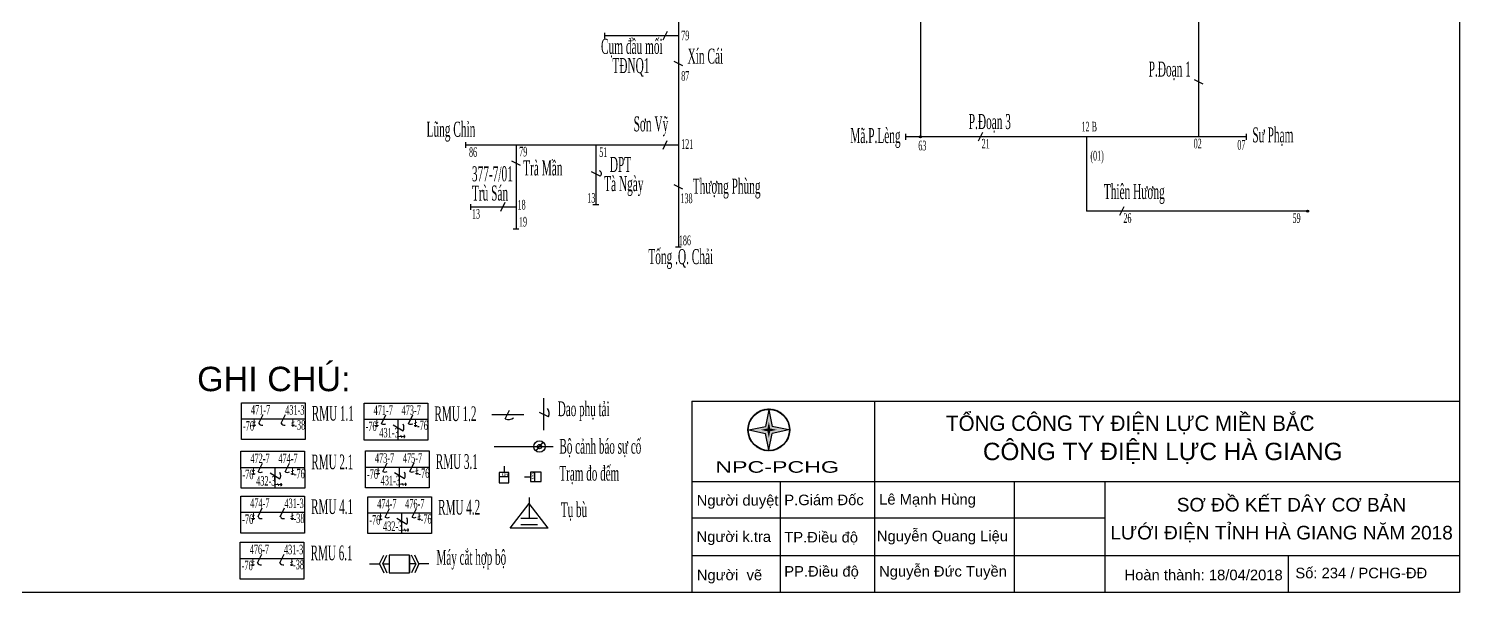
# Model space of a CAD drawing. Header units: inches. Extents: x 5954 to 16840, y 1852 to 5708.
# Drawn here: x 16088 to 16840, y 1852 to 2148 of the extents above; entities that cross this region are included whole.
import ezdxf
from ezdxf.enums import TextEntityAlignment as Align

# ---------------------------------------------------------------- set-up
doc = ezdxf.new("R2010")
doc.units = ezdxf.units.IN
doc.header["$LTSCALE"] = 0.007
doc.header["$MEASUREMENT"] = 0
doc.layers.get('0').update_dxf_attribs({"color": 8, "lineweight": 25})
for name, color, linetype, lineweight in [('0.4+6kV', 6, 'Continuous', 25), ('DZ 22+10', 170, 'Continuous', 25), ('DZ 35', 30, 'Continuous', 25), ('Tiep dat', 7, 'Continuous', 15)]:
    doc.layers.add(name, color=color, linetype=linetype, lineweight=lineweight)
doc.layers.add('Chu', color=7, linetype='Continuous')
doc.layers.add('so', color=7, linetype='Continuous')
doc.styles.add('chu', font='times.ttf', dxfattribs={"width": 0.5, "height": 0.2})
doc.styles.add('D_KHTEN1', font='VHARIAL.TTF')
doc.styles.add('D_KHTEN2', font='VNARIAL.TTF')
doc.styles.add('STYLE12', font='VHMEMO.TTF', dxfattribs={"height": 0.07})
doc.styles.add('STYLE5', font='VHCLARE.TTF', dxfattribs={"height": 10})

msp = doc.modelspace()

# ---------------------------------------------------------------- hatches: boundary and pattern name
at = {"ltscale": 0.3}
h = msp.add_hatch(color=2, dxfattribs=at)
edge = h.paths.add_edge_path(flags=16)
edge.add_arc((16476.9, 1937.21), 11.44, 0, 360)
edge = h.paths.add_edge_path()
edge.add_arc((16476.9, 1937.21), 11.49, 0, 360)
h = msp.add_hatch(color=1, dxfattribs=at)
edge = h.paths.add_edge_path()
edge.add_arc((16476.9, 1937.21), 10.97, 0, 360)
edge = h.paths.add_edge_path(flags=16)
edge.add_arc((16476.9, 1937.21), 10.79, 0, 360)
h = msp.add_hatch(color=2, dxfattribs=at)
edge = h.paths.add_edge_path()
edge.add_arc((16476.9, 1937.21), 10.79, 0, 360)
edge = h.paths.add_edge_path(flags=16)
edge.add_arc((16476.9, 1937.21), 10.7, 0, 360)
h = msp.add_hatch(color=1, dxfattribs=at)
h.paths.add_polyline_path([(16476.9, 1944.46), (16475.65, 1938.46), (16469.65, 1937.21), (16475.65, 1935.96), (16476.9, 1929.96), (16478.15, 1935.96), (16484.15, 1937.21), (16478.15, 1938.46)])
h.paths.add_polyline_path([(16477.62, 1937.94), (16481.09, 1937.21), (16477.62, 1936.49), (16476.9, 1933.03), (16476.18, 1936.49), (16472.71, 1937.21), (16476.18, 1937.94), (16476.9, 1941.4)], flags=16)
msp.add_hatch(color=2, dxfattribs=at).paths.add_polyline_path([(16477.62, 1937.94), (16476.9, 1941.4), (16476.18, 1937.94), (16472.71, 1937.21), (16476.18, 1936.49), (16476.9, 1933.03), (16477.62, 1936.49), (16481.09, 1937.21)])
at = {"layer": 'DZ 22+10', "ltscale": 0.3}
h = msp.add_hatch(color=170, dxfattribs=at)
edge = h.paths.add_edge_path()
edge.add_arc((16476.9, 1937.21), 11.44, 0, 360)
edge = h.paths.add_edge_path(flags=16)
edge.add_arc((16476.9, 1937.21), 10.98, 0, 360)
h = msp.add_hatch(color=170, dxfattribs=at)
h.paths.add_polyline_path([(16476.9, 1947.75), (16478.72, 1939.03), (16487.44, 1937.21), (16478.72, 1935.39), (16476.9, 1926.67), (16475.08, 1935.39), (16466.36, 1937.21), (16475.08, 1939.03)])
h.paths.add_polyline_path([(16476.9, 1944.46), (16478.15, 1938.46), (16484.15, 1937.21), (16478.15, 1935.96), (16476.9, 1929.96), (16475.65, 1935.96), (16469.65, 1937.21), (16475.65, 1938.46)], flags=16)
at = {"layer": 'DZ 35'}
for points in [[(16556.53, 2091.68, -1), (16556.53, 2090.6, -1)], [(16759.98, 2052.67, -1), (16759.98, 2051.59, -1)]]:
    msp.add_hatch(color=256, dxfattribs=at).paths.add_polyline_path(points)

# ---------------------------------------------------------------- linework, layer by layer
msp.add_line((16436.51, 1952.33), (16436.51, 1851.86))
at = {"color": 0}
for p, q in [((16436.51, 1952.33), (16839.72, 1952.33)), ((16532.43, 1952.33), (16532.43, 1851.86)), ((16839.72, 1952.33), (16839.72, 1851.86)), ((16436.51, 1910.18), (16839.72, 1910.18)), ((16482.81, 1910.18), (16482.81, 1851.86)), ((16605.76, 1910.18), (16605.76, 1851.86)), ((16653.5, 1910.18), (16653.5, 1851.86)), ((16653.5, 1890.84), (16436.51, 1890.84)), ((16436.51, 1871.26), (16839.72, 1871.26)), ((16749.77, 1871.26), (16749.77, 1851.86))]:
    msp.add_line(p, q, dxfattribs=at)
at = {"color": 0, "ltscale": 0.3}
for p, q in [((16476.9, 1947.75), (16475.08, 1939.03)), ((16476.9, 1947.75), (16478.72, 1939.03)), ((16466.36, 1937.21), (16475.08, 1939.03)), ((16466.36, 1937.21), (16475.08, 1935.39)), ((16476.9, 1926.67), (16475.08, 1935.39)), ((16476.9, 1926.67), (16478.72, 1935.39)), ((16487.44, 1937.21), (16478.72, 1939.03)), ((16487.44, 1937.21), (16478.72, 1935.39))]:
    msp.add_line(p, q, dxfattribs=at)
at = {"color": 0}
msp.add_lwpolyline([(16839.72, 1851.86), (14499.79, 1851.86), (14499.79, 3531.81), (16839.72, 3531.81)], close=True, dxfattribs=at)
at = {"color": 0, "ltscale": 0.3}
for radius in [10.98, 10.97, 10.79]:
    msp.add_circle((16476.9, 1937.21), radius, dxfattribs=at)
at = {"layer": '0.4+6kV'}
msp.add_line((16760.01, 1942.25), (16760.01, 1944.2), dxfattribs=at)
at = {"layer": '0.4+6kV', "color": 20, "ltscale": 0.06}
msp.add_line((16354.53, 1926.07), (16358.28, 1930.8), dxfattribs=at)
msp.add_line((16354.53, 1926.07), (16358.28, 1930.8), dxfattribs=at)
for radius in [3.02, 3.02, 1.11]:
    msp.add_circle((16356.41, 1928.44), radius, dxfattribs=at)
at = {"layer": 'DZ 22+10', "color": 170}
for p, q in [((16199.82, 1942.99), (16233.29, 1942.99)), ((16208.91, 1940.66), (16211.17, 1945.32)), ((16220.61, 1940.66), (16222.87, 1945.33)), ((16264.27, 1942.78), (16297.74, 1942.78)), ((16273.36, 1940.45), (16275.62, 1945.11)), ((16279.59, 1939.93), (16284.72, 1936.77)), ((16281.98, 1942.78), (16281.98, 1931.87)), ((16287.51, 1940.45), (16289.77, 1945.12)), ((16199.57, 1917.47), (16233.03, 1917.47)), ((16208.65, 1915.14), (16210.91, 1919.8)), ((16217.28, 1917.47), (16217.28, 1906.56)), ((16222.8, 1915.14), (16225.07, 1919.8)), ((16264.98, 1917.65), (16298.44, 1917.65)), ((16274.06, 1915.32), (16276.32, 1919.98)), ((16282.69, 1917.65), (16282.69, 1906.74)), ((16288.21, 1915.32), (16290.48, 1919.99)), ((16214.88, 1914.62), (16220.01, 1911.45)), ((16280.29, 1914.8), (16285.42, 1911.64)), ((16208.52, 1891.63), (16210.78, 1896.29)), ((16220.22, 1891.62), (16222.48, 1896.29)), ((16275.28, 1891.31), (16277.54, 1895.97)), ((16289.43, 1891.31), (16291.7, 1895.97)), ((16199.44, 1893.96), (16232.9, 1893.96)), ((16266.2, 1893.64), (16299.66, 1893.64)), ((16281.51, 1890.79), (16286.64, 1887.62)), ((16283.91, 1893.64), (16283.91, 1882.73)), ((16208.27, 1867.34), (16210.53, 1872)), ((16219.96, 1867.34), (16222.22, 1872.01)), ((16199.18, 1869.67), (16232.64, 1869.67))]:
    msp.add_line(p, q, dxfattribs=at)
for points in [[(16199.8, 1951.48), (16233.27, 1951.48), (16233.32, 1932.08), (16199.85, 1932.08)], [(16264.25, 1951.27), (16297.72, 1951.27), (16297.76, 1931.87), (16264.3, 1931.87)], [(16199.55, 1925.95), (16233.01, 1925.95), (16233.06, 1906.56), (16199.59, 1906.56)], [(16264.96, 1926.13), (16298.42, 1926.13), (16298.47, 1906.74), (16265, 1906.74)], [(16199.42, 1902.44), (16232.88, 1902.44), (16232.93, 1883.04), (16199.46, 1883.04)], [(16266.18, 1902.12), (16299.64, 1902.12), (16299.69, 1882.73), (16266.22, 1882.73)], [(16199.16, 1878.15), (16232.62, 1878.15), (16232.67, 1858.76), (16199.21, 1858.76)]]:
    msp.add_lwpolyline(points, close=True, dxfattribs=at)
at = {"layer": 'DZ 22+10'}
for centre in [(16210.48, 1941.31), (16222.26, 1941.31), (16210.09, 1892.27), (16221.87, 1892.27), (16209.83, 1867.99), (16221.61, 1867.99)]:
    msp.add_arc(centre, 1.69, 202.40569, 288.20959, dxfattribs=at)
at = {"layer": 'DZ 22+10', "color": 170}
for centre, radius, start, end in [((16274.49, 1942.78), 2.59, 244.12461, 295.8805), ((16281.98, 1938.45), 3.21, 328.3516, 31.6484), ((16288.64, 1942.78), 2.59, 244.12461, 295.8805), ((16209.78, 1917.47), 2.59, 244.12461, 295.8805), ((16217.28, 1913.14), 3.21, 328.3516, 31.6484), ((16223.93, 1917.47), 2.59, 244.12461, 295.8805), ((16275.19, 1917.65), 2.59, 244.12461, 295.8805), ((16282.69, 1913.32), 3.21, 328.3516, 31.6484), ((16289.34, 1917.65), 2.59, 244.12461, 295.8805), ((16276.41, 1893.64), 2.59, 244.12461, 295.8805), ((16283.91, 1889.31), 3.21, 328.3516, 31.6484), ((16290.56, 1893.64), 2.59, 244.12461, 295.8805)]:
    msp.add_arc(centre, radius, start, end, dxfattribs=at)
at = {"layer": 'DZ 35'}
for p, q in [((16556.53, 2208.77), (16556.53, 2090.6)), ((16429.37, 2180.07), (16429.37, 2033.14)), ((16702.69, 2165.95), (16702.69, 2091.14)), ((16390.63, 2145.72), (16390.63, 2142.7)), ((16429.37, 2144.21), (16390.63, 2144.21)), ((16423.47, 2146.5), (16421.25, 2141.92)), ((16431.67, 2128.42), (16427.08, 2130.65)), ((16700.39, 2121.24), (16704.98, 2119.02)), ((16548.77, 2092.65), (16548.77, 2089.62)), ((16727.64, 2091.14), (16548.77, 2091.14)), ((16589.15, 2093.43), (16586.93, 2088.84)), ((16643.73, 2091.14), (16643.73, 2052.13)), ((16727.64, 2092.65), (16727.64, 2089.62)), ((16317.51, 2088.32), (16317.51, 2085.3)), ((16429.37, 2086.81), (16317.51, 2086.81)), ((16344.1, 2086.81), (16344.1, 2042.64)), ((16385.99, 2086.81), (16385.99, 2055.33)), ((16423.34, 2089.1), (16421.12, 2084.52)), ((16346.4, 2076.06), (16341.81, 2078.29)), ((16388.28, 2070.53), (16383.7, 2072.75)), ((16431.67, 2063.63), (16427.08, 2065.86)), ((16320.17, 2055.78), (16320.17, 2052.76)), ((16344.1, 2054.27), (16320.17, 2054.27)), ((16338.2, 2056.56), (16335.98, 2051.98)), ((16387.5, 2055.33), (16384.48, 2055.33)), ((16663.43, 2054.42), (16661.21, 2049.84)), ((16759.98, 2052.13), (16643.73, 2052.13)), ((16345.62, 2042.64), (16342.59, 2042.64)), ((16430.89, 2033.14), (16427.86, 2033.14)), ((16338.43, 1943.04), (16340.66, 1947.62)), ((16358.77, 1937.1), (16358.77, 1953.9)), ((16331.42, 1945.33), (16348.23, 1945.33)), ((16361.06, 1944.11), (16356.47, 1946.33)), ((16332.55, 1928.44), (16363.52, 1928.44)), ((16337.77, 1918.11), (16337.77, 1914.91)), ((16335.29, 1912.7), (16340.24, 1912.7)), ((16348.54, 1912.52), (16351.74, 1912.52)), ((16353.94, 1910.04), (16353.94, 1914.99)), ((16340.94, 1885.67), (16350.94, 1898.54)), ((16350.94, 1901.65), (16350.94, 1890.85)), ((16360.95, 1885.67), (16350.94, 1898.54)), ((16346.53, 1890.85), (16355.36, 1890.85)), ((16346.53, 1887.49), (16355.36, 1887.49)), ((16360.95, 1885.67), (16340.94, 1885.67)), ((16267.17, 1866.8), (16272.42, 1866.8)), ((16272.42, 1866.8), (16274.65, 1871.38)), ((16272.42, 1866.8), (16274.65, 1862.21)), ((16274.05, 1866.8), (16276.27, 1871.38)), ((16274.05, 1866.8), (16277.43, 1866.8)), ((16274.05, 1866.8), (16276.27, 1862.21)), ((16288.05, 1871.38), (16288.05, 1862.21)), ((16290.8, 1866.8), (16288.05, 1866.8)), ((16291.43, 1866.8), (16288.05, 1866.8)), ((16291.43, 1866.8), (16289.2, 1871.38)), ((16291.43, 1866.8), (16289.2, 1862.21)), ((16293.05, 1866.8), (16290.83, 1871.38)), ((16293.05, 1866.8), (16290.83, 1862.21)), ((16298.3, 1866.8), (16293.05, 1866.8))]:
    msp.add_line(p, q, dxfattribs=at)
for points in [[(16340.24, 1914.91), (16335.29, 1914.91), (16335.29, 1909.41), (16340.24, 1909.41)], [(16351.74, 1914.99), (16351.74, 1910.04), (16357.24, 1910.04), (16357.24, 1914.99)], [(16277.43, 1871.38), (16277.43, 1862.21), (16288.05, 1862.21), (16288.05, 1871.38)]]:
    msp.add_lwpolyline(points, close=True, dxfattribs=at)
for centre in [(16556.53, 2091.14), (16759.98, 2052.13)]:
    msp.add_circle(centre, 0.54, dxfattribs=at)
for centre, radius, start, end in [((16387.51, 2071.8), 1.49, 301.28067, 73.81106), ((16357.39, 1945.89), 4.07, 334.12461, 39.67767), ((16340.21, 1946.7), 4.07, 244.12461, 309.67767)]:
    msp.add_arc(centre, radius, start, end, dxfattribs=at)
at = {"layer": 'Tiep dat'}
for p, q in [((16207.3, 1939.69), (16205.61, 1939.69)), ((16207.3, 1939.69), (16205.61, 1939.69)), ((16207.3, 1939.69), (16205.61, 1939.69)), ((16207.13, 1941.46), (16205.78, 1940.8)), ((16207.13, 1941.46), (16205.78, 1940.8)), ((16207.13, 1941.46), (16205.78, 1940.8)), ((16206.45, 1942.99), (16206.45, 1941.13)), ((16206.45, 1942.99), (16206.45, 1941.13)), ((16206.45, 1942.99), (16206.45, 1941.13)), ((16206.45, 1941.13), (16206.45, 1939.69)), ((16206.45, 1941.13), (16206.45, 1939.69)), ((16206.45, 1941.13), (16206.45, 1939.69)), ((16227.7, 1939.69), (16226.02, 1939.69)), ((16227.7, 1939.69), (16226.02, 1939.69)), ((16227.7, 1939.69), (16226.02, 1939.69)), ((16227.54, 1941.46), (16226.19, 1940.8)), ((16227.54, 1941.46), (16226.19, 1940.8)), ((16227.54, 1941.46), (16226.19, 1940.8)), ((16226.86, 1942.99), (16226.86, 1941.13)), ((16226.86, 1942.99), (16226.86, 1941.13)), ((16226.86, 1942.99), (16226.86, 1941.13)), ((16226.86, 1941.13), (16226.86, 1939.69)), ((16226.86, 1941.13), (16226.86, 1939.69)), ((16226.86, 1941.13), (16226.86, 1939.69)), ((16271.57, 1941.25), (16270.23, 1940.59)), ((16271.57, 1941.25), (16270.23, 1940.59)), ((16271.57, 1941.25), (16270.23, 1940.59)), ((16270.9, 1942.78), (16270.9, 1940.92)), ((16270.9, 1942.78), (16270.9, 1940.92)), ((16270.9, 1942.78), (16270.9, 1940.92)), ((16270.9, 1940.92), (16270.9, 1939.48)), ((16270.9, 1940.92), (16270.9, 1939.48)), ((16270.9, 1940.92), (16270.9, 1939.48)), ((16291.98, 1941.25), (16290.64, 1940.59)), ((16291.98, 1941.25), (16290.64, 1940.59)), ((16291.98, 1941.25), (16290.64, 1940.59)), ((16291.31, 1942.78), (16291.31, 1940.92)), ((16291.31, 1942.78), (16291.31, 1940.92)), ((16291.31, 1942.78), (16291.31, 1940.92)), ((16291.31, 1940.92), (16291.31, 1939.48)), ((16291.31, 1940.92), (16291.31, 1939.48)), ((16291.31, 1940.92), (16291.31, 1939.48)), ((16207.03, 1939.46), (16205.88, 1939.46)), ((16207.03, 1939.46), (16205.88, 1939.46)), ((16207.03, 1939.46), (16205.88, 1939.46)), ((16206.77, 1939.24), (16206.14, 1939.24)), ((16206.77, 1939.24), (16206.14, 1939.24)), ((16206.77, 1939.24), (16206.14, 1939.24)), ((16227.44, 1939.46), (16226.29, 1939.46)), ((16227.44, 1939.46), (16226.29, 1939.46)), ((16227.44, 1939.46), (16226.29, 1939.46)), ((16227.18, 1939.24), (16226.54, 1939.24)), ((16227.18, 1939.24), (16226.54, 1939.24)), ((16227.18, 1939.24), (16226.54, 1939.24)), ((16271.74, 1939.48), (16270.06, 1939.48)), ((16271.74, 1939.48), (16270.06, 1939.48)), ((16271.74, 1939.48), (16270.06, 1939.48)), ((16271.48, 1939.25), (16270.33, 1939.25)), ((16271.48, 1939.25), (16270.33, 1939.25)), ((16271.48, 1939.25), (16270.33, 1939.25)), ((16271.22, 1939.03), (16270.58, 1939.03)), ((16271.22, 1939.03), (16270.58, 1939.03)), ((16271.22, 1939.03), (16270.58, 1939.03)), ((16281.96, 1933.76), (16283.82, 1933.76)), ((16281.96, 1933.76), (16283.82, 1933.76)), ((16281.96, 1933.76), (16283.82, 1933.76)), ((16283.49, 1934.43), (16284.15, 1933.09)), ((16283.49, 1934.43), (16284.15, 1933.09)), ((16283.49, 1934.43), (16284.15, 1933.09)), ((16283.82, 1933.76), (16285.26, 1933.76)), ((16283.82, 1933.76), (16285.26, 1933.76)), ((16283.82, 1933.76), (16285.26, 1933.76)), ((16285.26, 1934.6), (16285.26, 1932.92)), ((16285.26, 1934.6), (16285.26, 1932.92)), ((16285.26, 1934.6), (16285.26, 1932.92)), ((16285.49, 1934.34), (16285.49, 1933.18)), ((16285.49, 1934.34), (16285.49, 1933.18)), ((16285.49, 1934.34), (16285.49, 1933.18)), ((16285.71, 1934.08), (16285.71, 1933.44)), ((16285.71, 1934.08), (16285.71, 1933.44)), ((16285.71, 1934.08), (16285.71, 1933.44)), ((16292.15, 1939.48), (16290.47, 1939.48)), ((16292.15, 1939.48), (16290.47, 1939.48)), ((16292.15, 1939.48), (16290.47, 1939.48)), ((16291.89, 1939.25), (16290.73, 1939.25)), ((16291.89, 1939.25), (16290.73, 1939.25)), ((16291.89, 1939.25), (16290.73, 1939.25)), ((16291.63, 1939.03), (16290.99, 1939.03)), ((16291.63, 1939.03), (16290.99, 1939.03)), ((16291.63, 1939.03), (16290.99, 1939.03)), ((16206.2, 1917.47), (16206.2, 1915.61)), ((16206.2, 1917.47), (16206.2, 1915.61)), ((16206.2, 1917.47), (16206.2, 1915.61)), ((16226.6, 1917.47), (16226.6, 1915.61)), ((16226.6, 1917.47), (16226.6, 1915.61)), ((16226.6, 1917.47), (16226.6, 1915.61)), ((16271.61, 1917.65), (16271.61, 1915.79)), ((16271.61, 1917.65), (16271.61, 1915.79)), ((16271.61, 1917.65), (16271.61, 1915.79)), ((16292.01, 1917.65), (16292.01, 1915.79)), ((16292.01, 1917.65), (16292.01, 1915.79)), ((16292.01, 1917.65), (16292.01, 1915.79)), ((16207.04, 1914.17), (16205.35, 1914.17)), ((16207.04, 1914.17), (16205.35, 1914.17)), ((16207.04, 1914.17), (16205.35, 1914.17)), ((16206.87, 1915.94), (16205.52, 1915.28)), ((16206.87, 1915.94), (16205.52, 1915.28)), ((16206.87, 1915.94), (16205.52, 1915.28)), ((16206.77, 1913.94), (16205.62, 1913.94)), ((16206.77, 1913.94), (16205.62, 1913.94)), ((16206.77, 1913.94), (16205.62, 1913.94)), ((16206.51, 1913.72), (16205.88, 1913.72)), ((16206.51, 1913.72), (16205.88, 1913.72)), ((16206.51, 1913.72), (16205.88, 1913.72)), ((16206.2, 1915.61), (16206.2, 1914.17)), ((16206.2, 1915.61), (16206.2, 1914.17)), ((16206.2, 1915.61), (16206.2, 1914.17)), ((16227.45, 1914.17), (16225.76, 1914.17)), ((16227.45, 1914.17), (16225.76, 1914.17)), ((16227.45, 1914.17), (16225.76, 1914.17)), ((16227.28, 1915.94), (16225.93, 1915.28)), ((16227.28, 1915.94), (16225.93, 1915.28)), ((16227.28, 1915.94), (16225.93, 1915.28)), ((16227.18, 1913.94), (16226.03, 1913.94)), ((16227.18, 1913.94), (16226.03, 1913.94)), ((16227.18, 1913.94), (16226.03, 1913.94)), ((16226.92, 1913.72), (16226.29, 1913.72)), ((16226.92, 1913.72), (16226.29, 1913.72)), ((16226.92, 1913.72), (16226.29, 1913.72)), ((16226.6, 1915.61), (16226.6, 1914.17)), ((16226.6, 1915.61), (16226.6, 1914.17)), ((16226.6, 1915.61), (16226.6, 1914.17)), ((16272.45, 1914.35), (16270.76, 1914.35)), ((16272.45, 1914.35), (16270.76, 1914.35)), ((16272.45, 1914.35), (16270.76, 1914.35)), ((16272.28, 1916.12), (16270.93, 1915.46)), ((16272.28, 1916.12), (16270.93, 1915.46)), ((16272.28, 1916.12), (16270.93, 1915.46)), ((16272.18, 1914.12), (16271.03, 1914.12)), ((16272.18, 1914.12), (16271.03, 1914.12)), ((16272.18, 1914.12), (16271.03, 1914.12)), ((16271.92, 1913.9), (16271.29, 1913.9)), ((16271.92, 1913.9), (16271.29, 1913.9)), ((16271.92, 1913.9), (16271.29, 1913.9)), ((16271.61, 1915.79), (16271.61, 1914.35)), ((16271.61, 1915.79), (16271.61, 1914.35)), ((16271.61, 1915.79), (16271.61, 1914.35)), ((16285.96, 1909.47), (16285.96, 1907.79)), ((16285.96, 1909.47), (16285.96, 1907.79)), ((16285.96, 1909.47), (16285.96, 1907.79)), ((16292.86, 1914.35), (16291.17, 1914.35)), ((16292.86, 1914.35), (16291.17, 1914.35)), ((16292.86, 1914.35), (16291.17, 1914.35)), ((16292.69, 1916.12), (16291.34, 1915.46)), ((16292.69, 1916.12), (16291.34, 1915.46)), ((16292.69, 1916.12), (16291.34, 1915.46)), ((16292.59, 1914.12), (16291.44, 1914.12)), ((16292.59, 1914.12), (16291.44, 1914.12)), ((16292.59, 1914.12), (16291.44, 1914.12)), ((16292.33, 1913.9), (16291.7, 1913.9)), ((16292.33, 1913.9), (16291.7, 1913.9)), ((16292.33, 1913.9), (16291.7, 1913.9)), ((16292.01, 1915.79), (16292.01, 1914.35)), ((16292.01, 1915.79), (16292.01, 1914.35)), ((16292.01, 1915.79), (16292.01, 1914.35)), ((16217.25, 1908.45), (16219.11, 1908.45)), ((16217.25, 1908.45), (16219.11, 1908.45)), ((16217.25, 1908.45), (16219.11, 1908.45)), ((16218.79, 1909.12), (16219.44, 1907.77)), ((16218.79, 1909.12), (16219.44, 1907.77)), ((16218.79, 1909.12), (16219.44, 1907.77)), ((16219.11, 1908.45), (16220.55, 1908.45)), ((16219.11, 1908.45), (16220.55, 1908.45)), ((16219.11, 1908.45), (16220.55, 1908.45)), ((16220.55, 1909.29), (16220.55, 1907.61)), ((16220.55, 1909.29), (16220.55, 1907.61)), ((16220.55, 1909.29), (16220.55, 1907.61)), ((16220.78, 1909.02), (16220.78, 1907.87)), ((16220.78, 1909.02), (16220.78, 1907.87)), ((16220.78, 1909.02), (16220.78, 1907.87)), ((16221.01, 1908.76), (16221.01, 1908.13)), ((16221.01, 1908.76), (16221.01, 1908.13)), ((16221.01, 1908.76), (16221.01, 1908.13)), ((16282.66, 1908.63), (16284.52, 1908.63)), ((16282.66, 1908.63), (16284.52, 1908.63)), ((16282.66, 1908.63), (16284.52, 1908.63)), ((16284.2, 1909.3), (16284.85, 1907.96)), ((16284.2, 1909.3), (16284.85, 1907.96)), ((16284.2, 1909.3), (16284.85, 1907.96)), ((16284.52, 1908.63), (16285.96, 1908.63)), ((16284.52, 1908.63), (16285.96, 1908.63)), ((16284.52, 1908.63), (16285.96, 1908.63)), ((16286.19, 1909.2), (16286.19, 1908.05)), ((16286.19, 1909.2), (16286.19, 1908.05)), ((16286.19, 1909.2), (16286.19, 1908.05)), ((16286.42, 1908.95), (16286.42, 1908.31)), ((16286.42, 1908.95), (16286.42, 1908.31)), ((16286.42, 1908.95), (16286.42, 1908.31)), ((16206.91, 1890.66), (16205.22, 1890.66)), ((16206.91, 1890.66), (16205.22, 1890.66)), ((16206.91, 1890.66), (16205.22, 1890.66)), ((16206.74, 1892.42), (16205.39, 1891.77)), ((16206.74, 1892.42), (16205.39, 1891.77)), ((16206.74, 1892.42), (16205.39, 1891.77)), ((16206.64, 1890.43), (16205.49, 1890.43)), ((16206.64, 1890.43), (16205.49, 1890.43)), ((16206.64, 1890.43), (16205.49, 1890.43)), ((16206.38, 1890.2), (16205.75, 1890.2)), ((16206.38, 1890.2), (16205.75, 1890.2)), ((16206.38, 1890.2), (16205.75, 1890.2)), ((16206.07, 1893.96), (16206.07, 1892.1)), ((16206.07, 1893.96), (16206.07, 1892.1)), ((16206.07, 1893.96), (16206.07, 1892.1)), ((16206.07, 1892.1), (16206.07, 1890.66)), ((16206.07, 1892.1), (16206.07, 1890.66)), ((16206.07, 1892.1), (16206.07, 1890.66)), ((16227.32, 1890.66), (16225.63, 1890.66)), ((16227.32, 1890.66), (16225.63, 1890.66)), ((16227.32, 1890.66), (16225.63, 1890.66)), ((16227.15, 1892.42), (16225.8, 1891.77)), ((16227.15, 1892.42), (16225.8, 1891.77)), ((16227.15, 1892.42), (16225.8, 1891.77)), ((16227.05, 1890.43), (16225.9, 1890.43)), ((16227.05, 1890.43), (16225.9, 1890.43)), ((16227.05, 1890.43), (16225.9, 1890.43)), ((16226.79, 1890.2), (16226.16, 1890.2)), ((16226.79, 1890.2), (16226.16, 1890.2)), ((16226.79, 1890.2), (16226.16, 1890.2)), ((16226.47, 1893.96), (16226.47, 1892.1)), ((16226.47, 1893.96), (16226.47, 1892.1)), ((16226.47, 1893.96), (16226.47, 1892.1)), ((16226.47, 1892.1), (16226.47, 1890.66)), ((16226.47, 1892.1), (16226.47, 1890.66)), ((16226.47, 1892.1), (16226.47, 1890.66)), ((16273.67, 1890.34), (16271.98, 1890.34)), ((16273.67, 1890.34), (16271.98, 1890.34)), ((16273.67, 1890.34), (16271.98, 1890.34)), ((16273.5, 1892.1), (16272.15, 1891.45)), ((16273.5, 1892.1), (16272.15, 1891.45)), ((16273.5, 1892.1), (16272.15, 1891.45)), ((16273.4, 1890.11), (16272.25, 1890.11)), ((16273.4, 1890.11), (16272.25, 1890.11)), ((16273.4, 1890.11), (16272.25, 1890.11)), ((16273.14, 1889.88), (16272.51, 1889.88)), ((16273.14, 1889.88), (16272.51, 1889.88)), ((16273.14, 1889.88), (16272.51, 1889.88)), ((16272.83, 1893.64), (16272.83, 1891.78)), ((16272.83, 1893.64), (16272.83, 1891.78)), ((16272.83, 1893.64), (16272.83, 1891.78)), ((16272.83, 1891.78), (16272.83, 1890.34)), ((16272.83, 1891.78), (16272.83, 1890.34)), ((16272.83, 1891.78), (16272.83, 1890.34)), ((16294.08, 1890.34), (16292.39, 1890.34)), ((16294.08, 1890.34), (16292.39, 1890.34)), ((16294.08, 1890.34), (16292.39, 1890.34)), ((16293.91, 1892.1), (16292.56, 1891.45)), ((16293.91, 1892.1), (16292.56, 1891.45)), ((16293.91, 1892.1), (16292.56, 1891.45)), ((16293.81, 1890.11), (16292.66, 1890.11)), ((16293.81, 1890.11), (16292.66, 1890.11)), ((16293.81, 1890.11), (16292.66, 1890.11)), ((16293.55, 1889.88), (16292.92, 1889.88)), ((16293.55, 1889.88), (16292.92, 1889.88)), ((16293.55, 1889.88), (16292.92, 1889.88)), ((16293.24, 1893.64), (16293.24, 1891.78)), ((16293.24, 1893.64), (16293.24, 1891.78)), ((16293.24, 1893.64), (16293.24, 1891.78)), ((16293.24, 1891.78), (16293.24, 1890.34)), ((16293.24, 1891.78), (16293.24, 1890.34)), ((16293.24, 1891.78), (16293.24, 1890.34)), ((16283.88, 1884.62), (16285.75, 1884.62)), ((16283.88, 1884.62), (16285.75, 1884.62)), ((16283.88, 1884.62), (16285.75, 1884.62)), ((16285.42, 1885.29), (16286.07, 1883.94)), ((16285.42, 1885.29), (16286.07, 1883.94)), ((16285.42, 1885.29), (16286.07, 1883.94)), ((16285.75, 1884.62), (16287.18, 1884.62)), ((16285.75, 1884.62), (16287.18, 1884.62)), ((16285.75, 1884.62), (16287.18, 1884.62)), ((16287.18, 1885.46), (16287.18, 1883.77)), ((16287.18, 1885.46), (16287.18, 1883.77)), ((16287.18, 1885.46), (16287.18, 1883.77)), ((16287.41, 1885.19), (16287.41, 1884.04)), ((16287.41, 1885.19), (16287.41, 1884.04)), ((16287.41, 1885.19), (16287.41, 1884.04)), ((16287.64, 1884.93), (16287.64, 1884.3)), ((16287.64, 1884.93), (16287.64, 1884.3)), ((16287.64, 1884.93), (16287.64, 1884.3)), ((16206.65, 1866.37), (16204.97, 1866.37)), ((16206.65, 1866.37), (16204.97, 1866.37)), ((16206.65, 1866.37), (16204.97, 1866.37)), ((16206.48, 1868.14), (16205.14, 1867.48)), ((16206.48, 1868.14), (16205.14, 1867.48)), ((16206.48, 1868.14), (16205.14, 1867.48)), ((16206.39, 1866.14), (16205.23, 1866.14)), ((16206.39, 1866.14), (16205.23, 1866.14)), ((16206.39, 1866.14), (16205.23, 1866.14)), ((16206.13, 1865.92), (16205.49, 1865.92)), ((16206.13, 1865.92), (16205.49, 1865.92)), ((16206.13, 1865.92), (16205.49, 1865.92)), ((16205.81, 1869.67), (16205.81, 1867.81)), ((16205.81, 1869.67), (16205.81, 1867.81)), ((16205.81, 1869.67), (16205.81, 1867.81)), ((16205.81, 1867.81), (16205.81, 1866.37)), ((16205.81, 1867.81), (16205.81, 1866.37)), ((16205.81, 1867.81), (16205.81, 1866.37)), ((16227.06, 1866.37), (16225.38, 1866.37)), ((16227.06, 1866.37), (16225.38, 1866.37)), ((16227.06, 1866.37), (16225.38, 1866.37)), ((16226.89, 1868.14), (16225.54, 1867.48)), ((16226.89, 1868.14), (16225.54, 1867.48)), ((16226.89, 1868.14), (16225.54, 1867.48)), ((16226.79, 1866.14), (16225.64, 1866.14)), ((16226.79, 1866.14), (16225.64, 1866.14)), ((16226.79, 1866.14), (16225.64, 1866.14)), ((16226.53, 1865.92), (16225.9, 1865.92)), ((16226.53, 1865.92), (16225.9, 1865.92)), ((16226.53, 1865.92), (16225.9, 1865.92)), ((16226.22, 1869.67), (16226.22, 1867.81)), ((16226.22, 1869.67), (16226.22, 1867.81)), ((16226.22, 1869.67), (16226.22, 1867.81)), ((16226.22, 1867.81), (16226.22, 1866.37)), ((16226.22, 1867.81), (16226.22, 1866.37)), ((16226.22, 1867.81), (16226.22, 1866.37))]:
    msp.add_line(p, q, dxfattribs=at)

# ---------------------------------------------------------------- texts
at = {"color": 0}
for s, height, style, p in [('Ghi chó:', 12.83, 'D_KHTEN1', (16176.51, 1957.53)), ('TæNG C¤NG TY §IÖN LùC MIÒN B¾C', 8.0832, 'STYLE12', (16569.98, 1936.66)), ('C¤NG TY §IÖN LùC Hµ GIANG', 9.1417, 'D_KHTEN1', (16589.38, 1921.31)), ('Ng\xadêi duyÖt', 5.5427, 'D_KHTEN2', (16438.99, 1897.44)), ('P.Gi¸m §èc', 5.543, 'D_KHTEN2', (16485.02, 1897.65)), ('Lª M¹nh Hïng', 5.5427, 'D_KHTEN2', (16534.89, 1897.98)), ('s¬ ®å KÕT D¢Y C¥ B¶N', 7.1594, 'D_KHTEN1', (16691.23, 1894.32)), ('L¦íI §IÖN TØNH Hµ GIANG N¡M 2018', 7.1594, 'D_KHTEN1', (16656.32, 1879.65)), ('Ng\xadêi k.tra', 5.5427, 'D_KHTEN2', (16438.95, 1878.39)), ('TP.§iÒu ®é', 5.543, 'D_KHTEN2', (16485.02, 1878.07)), ('NguyÔn Quang LiÖu', 5.5427, 'D_KHTEN2', (16533.68, 1878.7)), ('PP.§iÒu ®é', 5.543, 'D_KHTEN2', (16485.02, 1860.13)), ('NguyÔn §øc TuyÒn', 5.5427, 'D_KHTEN2', (16534.82, 1860.16)), ('Sè: 234 / PCHG-§§', 5.5427, 'D_KHTEN2', (16753.55, 1859.26)), ('Ng\xadêi  vÏ', 5.543, 'D_KHTEN2', (16439.05, 1858.24)), ('Hoµn thµnh: 18/04/2018', 5.5427, 'D_KHTEN2', (16663.79, 1858.24))]:
    msp.add_text(s, height=height, dxfattribs=dict(at, style=style)).set_placement(p)
at = {"layer": 'Chu', "attachment_point": 1, "line_spacing_factor": 0.769231, "style": 'chu'}
for s, insert, char_height, width in [('Cụm {\\fTimes New Roman|b0|i0|c238|p18;đ}ầu mối    \\P    T{\\fTimes New Roman|b0|i0|c238|p18;Đ}NQ1', (16388.72, 2142.6), 7.8819, 38.7375), ('Xín Cái', (16434.21, 2137.46), 7.882, 37.6578), ('{\\fTimes New Roman|b0|i0|c0|p18;P.\\fTimes New Roman|b0|i0|c238|p18;Đ\\fTimes New Roman|b0|i0|c0|p18;oạn 1\\fTimes New Roman|b0|i0|c238|p18;}', (16676.47, 2130.68), 7.88187, 34.5215), ('Lũng Chỉn', (16297.05, 2099.06), 7.882, 34.5215), ('S{\\fTimes New Roman|b0|i0|c163|p18;ơ}n Vỹ', (16405.86, 2101.87), 7.8819, 34.5215), ('{\\fTimes New Roman|b0|i0|c0|p18;P.\\fTimes New Roman|b0|i0|c238|p18;Đ\\fTimes New Roman|b0|i0|c0|p18;oạn 3\\fTimes New Roman|b0|i0|c238|p18;}', (16581.94, 2103.1), 7.88187, 34.5215), ('Mã.P.Lèng', (16519.68, 2095.73), 7.882, 34.5215), ('Sư Phạm', (16730.94, 2096.1), 7.882, 34.5215), ('377-7/01\\PTrù Sán', (16320.91, 2075.66), 7.882, 38.7375), ('Trà Mần', (16347.82, 2078.73), 7.882, 34.5215), ('  DPT\\PTà Ngày', (16390.37, 2080.59), 7.882, 34.5215), ('Thượng Phùng', (16436.91, 2069.17), 7.8819, 37.6578), ('{\\fTimes New Roman|b0|i0|c0|p18;    \\PThiên H\\fTimes New Roman|b0|i0|c163|p18;ươ\\fTimes New Roman|b0|i0|c0|p18;ng\\fTimes New Roman|b0|i0|c238|p18;}', (16652.92, 2076.46), 7.88187, 34.5215), ('Tống .Q. Chải', (16413.6, 2032.17), 7.8819, 34.5215), ('\\P{\\fTimes New Roman|b0|i0|c163|p18;RMU }1.1', (16236.79, 1959.69), 7.7242, 39.622), ('\\P{\\fTimes New Roman|b0|i0|c163|p18;RMU }1.2', (16301.24, 1959.48), 7.7242, 39.622), ('{\\fTimes New Roman|b0|i0|c163|p18;Dao phụ tải}', (16366.02, 1952.14), 7.7242, 39.622), ('{\\fTimes New Roman|b0|i0|c163|p18;Bộ cảnh báo sự cố}', (16366.87, 1932.45), 7.7242, 43.9649), ('\\P{\\fTimes New Roman|b0|i0|c163|p18;RMU }3.1', (16301.95, 1934.35), 7.7242, 39.622), ('\\P{\\fTimes New Roman|b0|i0|c163|p18;RMU }2.1', (16236.54, 1934.17), 7.7242, 39.622), ('{\\fTimes New Roman|b0|i0|c163|p18;Trạm đo đếm}', (16366.87, 1918.28), 7.7242, 43.9649), ('\\P{\\fTimes New Roman|b0|i0|c163|p18;RMU }4.1', (16236.41, 1910.66), 7.7242, 39.622), ('\\P{\\fTimes New Roman|b0|i0|c163|p18;RMU }4.2', (16303.17, 1910.34), 7.7242, 39.622), ('{\\fTimes New Roman|b0|i0|c163|p18;Tụ bù}', (16367.66, 1899.14), 7.7242, 43.9649), ('\\P{\\fTimes New Roman|b0|i0|c163|p18;RMU }6.1', (16236.15, 1886.37), 7.7242, 39.622), ('{\\fTimes New Roman|b0|i0|c163|p18;Máy cắt hợp bộ}', (16302.28, 1874.12), 7.7242, 39.622)]:
    msp.add_mtext(s, dxfattribs=dict(at, insert=insert, char_height=char_height, width=width))
at = {"layer": 'DZ 22+10', "color": 170, "ltscale": 0.13, "style": 'STYLE5', "width": 1.5}
msp.add_text('NPC-PCHG', height=6.075, dxfattribs=at).set_placement((16481.26, 1914.7), align=Align.CENTER)
at = {"layer": 'DZ 35', "style": 'chu', "width": 0.5}
msp.add_text('KWh', height=1.79, dxfattribs=at).set_placement((16336.46, 1912.85))
msp.add_text('KWh', height=1.79, rotation=90, dxfattribs=at).set_placement((16353.8, 1911.21))
at = {"layer": 'so', "style": 'chu', "width": 0.5}
for s, height, p in [('79', 5.052, (16430.87, 2141.86)), ('87', 5.052, (16430.85, 2120.59)), ('12 B', 5.052, (16641.18, 2093.97)), ('121', 5.052, (16430.84, 2084.81)), ('21', 5.052, (16588.7, 2085)), ('02', 5.052, (16700.11, 2085.07)), ('86', 5.052, (16319.36, 2080.59)), ('79', 5.052, (16345.73, 2080.84)), ('51', 5.052, (16387.78, 2080.57)), ('63', 5.052, (16555.43, 2084.02)), ('(01)', 5.052, (16645.85, 2078.71)), ('07', 5.052, (16723.07, 2084.4)), ('13', 5.052, (16381.5, 2056.58)), ('138', 5.052, (16430.46, 2056.3)), ('13', 5.052, (16320.93, 2048.18)), ('18', 5.052, (16344.89, 2052.93)), ('19', 5.052, (16345.62, 2044.05)), ('26', 5.052, (16663.19, 2045.95)), ('59', 5.052, (16752.05, 2045.9)), ('186', 5.052, (16429.63, 2034.21)), ('471-7', 4.951, (16204.78, 1945.32)), ('431-3', 4.951, (16222.78, 1945.22)), ('471-7', 4.951, (16269.23, 1945.11)), ('473-7', 4.951, (16283.9, 1945.11)), ('-76', 4.951, (16200.56, 1936.86)), ('-38', 4.951, (16227.54, 1937.33)), ('-76', 4.951, (16265.01, 1936.65)), ('-76', 4.951, (16291.98, 1937.12)), ('431-3', 4.951, (16272.25, 1933.29)), ('472-7', 4.951, (16204.52, 1919.8)), ('474-7', 4.951, (16219.19, 1919.8)), ('473-7', 4.951, (16269.93, 1919.98)), ('475-7', 4.951, (16284.6, 1919.98)), ('-76', 4.951, (16292.69, 1911.98)), ('-76', 4.951, (16200.31, 1911.34)), ('432-3', 4.951, (16207.55, 1907.98)), ('-76', 4.951, (16227.28, 1911.8)), ('-76', 4.951, (16265.72, 1911.52)), ('431-3', 4.951, (16272.95, 1908.16)), ('474-7', 4.951, (16204.39, 1896.29)), ('431-3', 4.951, (16222.39, 1896.18)), ('474-7', 4.951, (16271.15, 1895.97)), ('476-7', 4.951, (16285.82, 1895.97)), ('-76', 4.951, (16200.17, 1887.82)), ('-38', 4.951, (16227.15, 1888.29)), ('-76', 4.951, (16266.94, 1887.5)), ('432-3', 4.951, (16274.18, 1884.14)), ('-76', 4.951, (16293.91, 1887.97)), ('476-7', 4.951, (16204.14, 1872)), ('431-3', 4.951, (16222.13, 1871.9)), ('-76', 4.951, (16199.92, 1863.54)), ('-38', 4.951, (16226.89, 1864))]:
    msp.add_text(s, height=height, dxfattribs=at).set_placement(p)

doc.saveas('drawing.dxf')
